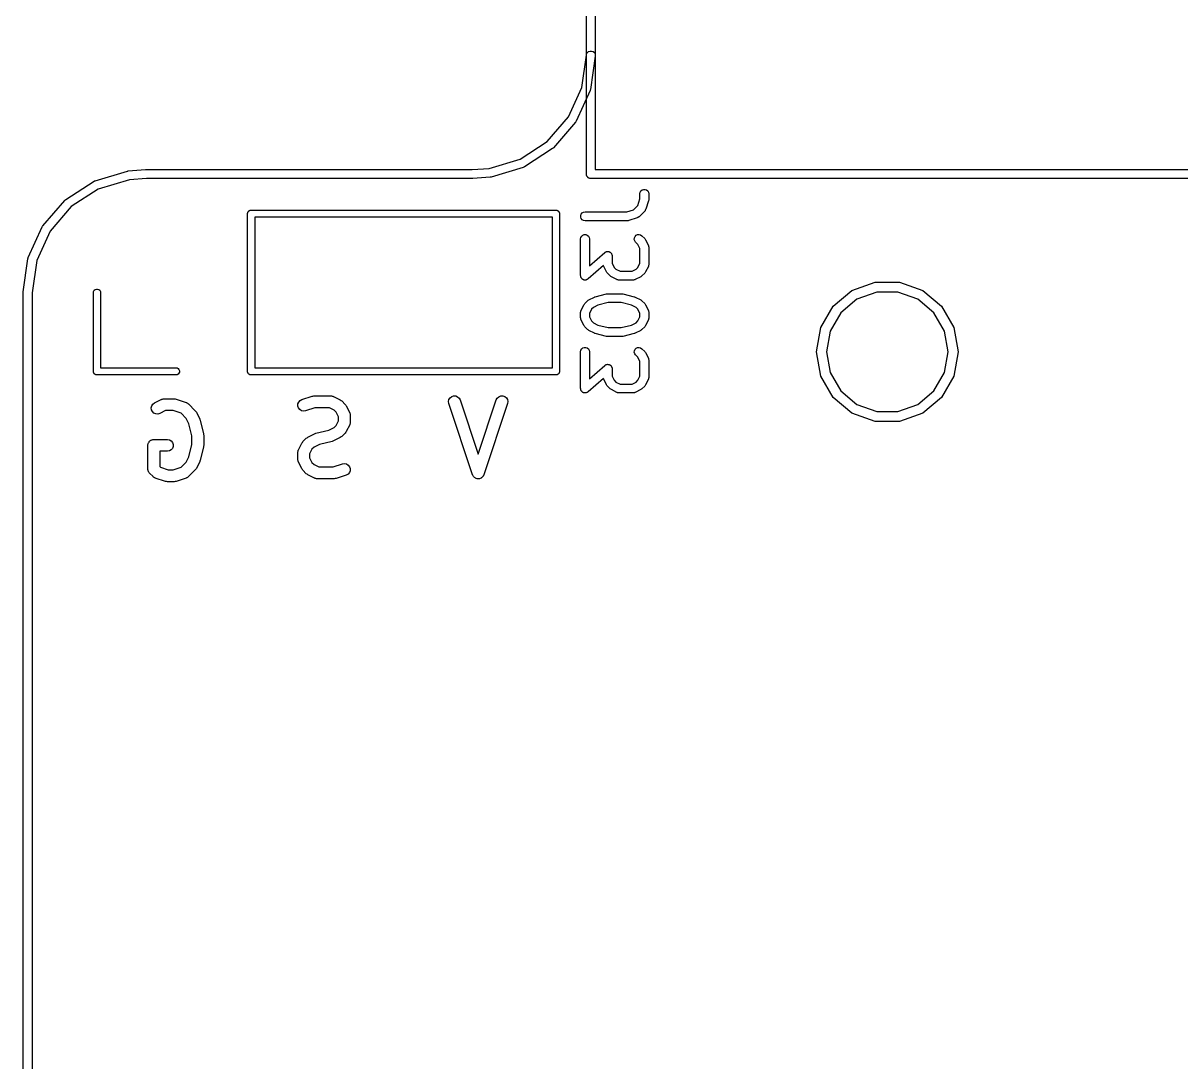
# Model space of a CAD drawing. Extents: x -0.1 to 50.1, y -70.1 to 0.1.
# Drawn here: x -0.07 to 19.45, y -34.98 to -17.45 of the extents above; entities that cross this region are included whole.
import ezdxf

# ---------------------------------------------------------------- set-up
doc = ezdxf.new("R2010")
doc.units = 0
doc.header["$MEASUREMENT"] = 0
doc.layers.add('BLACK', color=7, linetype='CONTINUOUS')

msp = doc.modelspace()

# ---------------------------------------------------------------- linework, layer by layer
at = {"layer": 'BLACK', "linetype": 'CONTINUOUS'}
for p, q in [((9.425, -17.9946), (9.425, -2.79344)), ((9.575, -2.80452), (9.575, -18.0066)), ((9.42844, -17.974), (9.44166, -17.951)), ((9.44166, -17.951), (9.46192, -17.934)), ((9.46192, -17.934), (9.48678, -17.925)), ((9.48678, -17.925), (9.51322, -17.925)), ((9.51322, -17.925), (9.53808, -17.934)), ((9.53808, -17.934), (9.55834, -17.951)), ((9.55834, -17.951), (9.57156, -17.974)), ((9.34689, -18.5401), (9.425, -17.9946)), ((9.425, -17.9934), (9.42844, -17.974)), ((9.425, -20.0066), (9.425, -17.9934)), ((9.57408, -18.0118), (9.49385, -18.572)), ((9.57156, -17.974), (9.575, -17.9934)), ((9.575, -18.0066), (9.57408, -18.0118)), ((9.575, -17.9934), (9.575, -19.925)), ((9.12108, -19.0367), (9.34689, -18.5401)), ((9.48789, -18.5924), (9.25318, -19.1086)), ((9.49074, -18.5826), (9.48789, -18.5924)), ((9.49372, -18.5729), (9.49074, -18.5826)), ((9.49385, -18.572), (9.49372, -18.5729)), ((8.76494, -19.45), (9.12108, -19.0367)), ((9.24172, -19.1265), (8.87157, -19.5561)), ((9.24718, -19.118), (9.24172, -19.1265)), ((9.25279, -19.1094), (9.24718, -19.118)), ((9.25318, -19.1086), (9.25279, -19.1094)), ((8.30712, -19.7468), (8.76494, -19.45)), ((8.85554, -19.5701), (8.3797, -19.8785)), ((8.86321, -19.5634), (8.85554, -19.5701)), ((8.87096, -19.5568), (8.86321, -19.5634)), ((8.87157, -19.5561), (8.87096, -19.5568)), ((7.49721, -19.925), (7.78194, -19.9038)), ((7.78194, -19.9038), (8.30712, -19.7468)), ((8.36039, -19.8874), (7.81711, -20.0499)), ((8.36966, -19.8831), (8.36039, -19.8874)), ((8.37892, -19.879), (8.36966, -19.8831)), ((8.3797, -19.8785), (8.37892, -19.879)), ((1.13961, -20.1126), (1.68289, -19.9501)), ((1.71806, -20.0962), (1.19288, -20.2532)), ((1.68289, -19.9501), (1.68377, -19.9499)), ((1.68377, -19.9499), (1.69135, -19.9488)), ((1.69135, -19.9488), (1.69882, -19.9472)), ((1.69882, -19.9472), (1.9907, -19.9255)), ((2.00279, -20.075), (1.71806, -20.0962)), ((1.9907, -19.9255), (1.99344, -19.925)), ((1.99344, -19.925), (7.49721, -19.925)), ((7.50656, -20.075), (2.00279, -20.075)), ((7.5093, -20.0745), (7.50656, -20.075)), ((7.80118, -20.0528), (7.5093, -20.0745)), ((7.80865, -20.0512), (7.80118, -20.0528)), ((7.81623, -20.0501), (7.80865, -20.0512)), ((7.81711, -20.0499), (7.81623, -20.0501)), ((9.425, -20.0132), (9.425, -20.0066)), ((9.425, -20.0066), (9.425, -20.0066)), ((9.42728, -20.0195), (9.425, -20.0132)), ((9.42844, -20.026), (9.42728, -20.0195)), ((9.43177, -20.0318), (9.42844, -20.026)), ((9.43405, -20.0381), (9.43177, -20.0318)), ((9.43833, -20.0432), (9.43405, -20.0381)), ((9.44166, -20.049), (9.43833, -20.0432)), ((9.44676, -20.0532), (9.44166, -20.049)), ((9.45105, -20.0583), (9.44676, -20.0532)), ((9.45682, -20.0617), (9.45105, -20.0583)), ((9.46192, -20.066), (9.45682, -20.0617)), ((9.46818, -20.0682), (9.46192, -20.066)), ((9.47395, -20.0716), (9.46818, -20.0682)), ((9.48051, -20.0727), (9.47395, -20.0716)), ((9.48678, -20.075), (9.48051, -20.0727)), ((9.49344, -20.075), (9.48678, -20.075)), ((30.4874, -20.075), (9.49344, -20.075)), ((9.49344, -20.075), (9.49344, -20.075)), ((9.575, -19.925), (30.4792, -19.925)), ((0.64446, -20.4299), (1.1203, -20.1215)), ((1.19288, -20.2532), (0.73506, -20.55)), ((1.1203, -20.1215), (1.12108, -20.121)), ((1.12108, -20.121), (1.13038, -20.1169)), ((1.13038, -20.1169), (1.13961, -20.1126)), ((10.3319, -20.3077), (10.3449, -20.2851)), ((10.3449, -20.2851), (10.3649, -20.2684)), ((10.3649, -20.2684), (10.3894, -20.2595)), ((10.3894, -20.2595), (10.4154, -20.2595)), ((10.4154, -20.2595), (10.4399, -20.2684)), ((10.4399, -20.2684), (10.4598, -20.2851)), ((10.4598, -20.2851), (10.4729, -20.3077)), ((0.25828, -20.8735), (0.62843, -20.4439)), ((0.62843, -20.4439), (0.62904, -20.4432)), ((0.62904, -20.4432), (0.63679, -20.4366)), ((0.63679, -20.4366), (0.64446, -20.4299)), ((10.2892, -20.5309), (10.3274, -20.4164)), ((10.3274, -20.3333), (10.3319, -20.3077)), ((10.3274, -20.4164), (10.3274, -20.3333)), ((10.4735, -20.4523), (10.4259, -20.5951)), ((10.4729, -20.3077), (10.4774, -20.3333)), ((10.4753, -20.4404), (10.4735, -20.4523)), ((10.4774, -20.4286), (10.4753, -20.4404)), ((10.4774, -20.3333), (10.4774, -20.4286)), ((0.73506, -20.55), (0.37892, -20.9633)), ((3.71, -20.6594), (3.71182, -20.6544)), ((3.71, -20.6647), (3.71, -20.6594)), ((3.71, -20.6648), (3.71, -20.6647)), ((3.71, -23.3194), (3.71, -20.6648)), ((3.71182, -20.6544), (3.71275, -20.6492)), ((3.71275, -20.6492), (3.71541, -20.6445)), ((3.71541, -20.6445), (3.71724, -20.6395)), ((3.71724, -20.6395), (3.72066, -20.6355)), ((3.72066, -20.6355), (3.72333, -20.6308)), ((3.72333, -20.6308), (3.72741, -20.6274)), ((3.72741, -20.6274), (3.73084, -20.6233)), ((3.73084, -20.6233), (3.73545, -20.6207)), ((3.73545, -20.6207), (3.73954, -20.6172)), ((3.73954, -20.6172), (3.74455, -20.6154)), ((3.74455, -20.6154), (3.74916, -20.6127)), ((3.74916, -20.6127), (3.75441, -20.6118)), ((3.75441, -20.6118), (3.75942, -20.61)), ((3.75942, -20.61), (3.76475, -20.61)), ((3.76475, -20.61), (3.76475, -20.61)), ((3.76475, -20.61), (8.91525, -20.61)), ((8.91525, -20.61), (8.92058, -20.61)), ((8.91525, -20.61), (8.91525, -20.61)), ((8.92058, -20.61), (8.92558, -20.6118)), ((8.92558, -20.6118), (8.93084, -20.6127)), ((8.93084, -20.6127), (8.93545, -20.6154)), ((8.93545, -20.6154), (8.94046, -20.6172)), ((8.94046, -20.6172), (8.94455, -20.6207)), ((8.94455, -20.6207), (8.94916, -20.6233)), ((8.94916, -20.6233), (8.95259, -20.6274)), ((8.95259, -20.6274), (8.95667, -20.6308)), ((8.95667, -20.6308), (8.95934, -20.6355)), ((8.95934, -20.6355), (8.96276, -20.6395)), ((8.96276, -20.6395), (8.96458, -20.6445)), ((8.96458, -20.6445), (8.96725, -20.6492)), ((8.96725, -20.6492), (8.96818, -20.6544)), ((8.96818, -20.6544), (8.97, -20.6594)), ((8.97, -20.6594), (8.97, -20.6647)), ((8.97, -20.6647), (8.97, -20.6648)), ((8.97, -20.6648), (8.97, -23.3352)), ((9.32852, -20.7013), (9.33743, -20.6768)), ((9.33743, -20.6768), (9.35417, -20.6568)), ((9.35417, -20.6568), (9.37673, -20.6438)), ((9.37673, -20.6438), (9.40238, -20.6393)), ((9.40238, -20.6393), (10.1045, -20.6393)), ((10.1045, -20.6393), (10.219, -20.6011)), ((10.219, -20.6011), (10.2892, -20.5309)), ((10.4078, -20.6245), (10.3126, -20.7197)), ((10.4103, -20.6209), (10.4078, -20.6245)), ((10.4135, -20.6181), (10.4103, -20.6209)), ((10.4177, -20.6103), (10.4135, -20.6181)), ((10.4227, -20.6031), (10.4177, -20.6103)), ((10.4239, -20.5989), (10.4227, -20.6031)), ((10.4259, -20.5951), (10.4239, -20.5989)), ((0.01212, -21.4076), (0.24682, -20.8914)), ((0.24682, -20.8914), (0.24721, -20.8906)), ((0.24721, -20.8906), (0.25279, -20.8821)), ((0.25279, -20.8821), (0.25828, -20.8735)), ((3.83, -20.73), (3.83, -23.27)), ((8.85, -20.73), (3.83, -20.73)), ((8.85, -23.27), (8.85, -20.73)), ((9.32852, -20.7273), (9.32852, -20.7013)), ((9.33743, -20.7518), (9.32852, -20.7273)), ((9.35417, -20.7717), (9.33743, -20.7518)), ((9.37673, -20.7848), (9.35417, -20.7717)), ((9.40238, -20.7893), (9.37673, -20.7848)), ((10.1167, -20.7893), (9.40238, -20.7893)), ((10.1285, -20.7872), (10.1167, -20.7893)), ((10.1404, -20.7854), (10.1285, -20.7872)), ((10.2832, -20.7378), (10.1404, -20.7854)), ((10.287, -20.7358), (10.2832, -20.7378)), ((10.2912, -20.7346), (10.287, -20.7358)), ((10.2984, -20.7296), (10.2912, -20.7346)), ((10.3061, -20.7254), (10.2984, -20.7296)), ((10.309, -20.7222), (10.3061, -20.7254)), ((10.3126, -20.7197), (10.309, -20.7222)), ((0.37892, -20.9633), (0.15311, -21.4599)), ((9.32738, -21.0952), (9.3319, -21.0696)), ((9.3319, -21.0696), (9.34493, -21.047)), ((9.34493, -21.047), (9.36488, -21.0303)), ((9.36488, -21.0303), (9.38936, -21.0214)), ((9.38936, -21.0214), (9.4154, -21.0214)), ((9.4154, -21.0214), (9.43988, -21.0303)), ((9.43988, -21.0303), (9.45983, -21.047)), ((9.45983, -21.047), (9.47286, -21.0696)), ((9.47286, -21.0696), (9.47738, -21.0952)), ((10.2324, -21.1018), (10.2347, -21.0758)), ((10.2347, -21.0758), (10.2457, -21.0522)), ((10.2457, -21.0522), (10.2641, -21.0338)), ((10.2641, -21.0338), (10.2877, -21.0228)), ((10.2877, -21.0228), (10.3137, -21.0205)), ((10.3137, -21.0205), (10.3388, -21.0273)), ((10.3388, -21.0273), (10.3602, -21.0422)), ((10.3602, -21.0422), (10.4078, -21.0898)), ((9.32738, -21.7143), (9.32738, -21.0952)), ((9.47738, -21.0952), (9.47738, -21.549)), ((10.2392, -21.1269), (10.2324, -21.1018)), ((10.2541, -21.1483), (10.2392, -21.1269)), ((10.2931, -21.1873), (10.2541, -21.1483)), ((10.3274, -21.2558), (10.2931, -21.1873)), ((10.3274, -21.5061), (10.3274, -21.2558)), ((10.4078, -21.0898), (10.4147, -21.0997)), ((10.4147, -21.0997), (10.4218, -21.1093)), ((10.4218, -21.1093), (10.4695, -21.2046)), ((10.4695, -21.2046), (10.4707, -21.2087)), ((10.4707, -21.2087), (10.4729, -21.2124)), ((10.4729, -21.2124), (10.4744, -21.2211)), ((10.4744, -21.2211), (10.4769, -21.2295)), ((10.4769, -21.2295), (10.4766, -21.2338)), ((10.4766, -21.2338), (10.4774, -21.2381)), ((10.4774, -21.2381), (10.4774, -21.5238)), ((-0.07408, -21.9882), (0.00615, -21.428)), ((0.00615, -21.428), (0.00628, -21.4271)), ((0.00628, -21.4271), (0.00927, -21.4174)), ((0.00927, -21.4174), (0.01212, -21.4076)), ((0.15311, -21.4599), (0.075, -22.0053)), ((9.47738, -21.549), (9.73395, -21.3245)), ((9.73395, -21.3245), (9.74022, -21.3207)), ((9.74022, -21.3207), (9.74583, -21.316)), ((9.74583, -21.316), (9.75127, -21.314)), ((9.75127, -21.314), (9.75623, -21.311)), ((9.75623, -21.311), (9.76342, -21.3096)), ((9.76342, -21.3096), (9.77031, -21.3071)), ((9.77031, -21.3071), (9.7761, -21.3071)), ((9.7761, -21.3071), (9.78178, -21.306)), ((9.78178, -21.306), (9.78902, -21.3071)), ((9.78902, -21.3071), (9.79636, -21.3071)), ((9.79636, -21.3071), (9.8018, -21.3091)), ((9.8018, -21.3091), (9.80752, -21.31)), ((9.80752, -21.31), (9.81395, -21.3135)), ((9.81395, -21.3135), (9.82083, -21.316)), ((9.82083, -21.316), (9.82526, -21.3197)), ((9.82526, -21.3197), (9.83034, -21.3225)), ((9.83034, -21.3225), (9.83518, -21.328)), ((9.83518, -21.328), (9.84079, -21.3327)), ((9.84079, -21.3327), (9.84368, -21.3378)), ((9.84368, -21.3378), (9.8475, -21.3421)), ((9.8475, -21.3421), (9.85015, -21.349)), ((9.85015, -21.349), (9.85381, -21.3553)), ((9.85381, -21.3553), (9.85482, -21.361)), ((9.85482, -21.361), (9.85691, -21.3664)), ((9.85691, -21.3664), (9.85706, -21.3737)), ((9.85706, -21.3737), (9.85833, -21.381)), ((9.85833, -21.381), (9.85833, -21.5061)), ((9.71176, -21.5432), (9.45177, -21.7707)), ((9.71286, -21.5495), (9.71176, -21.5432)), ((9.71502, -21.5532), (9.71286, -21.5495)), ((9.71625, -21.5573), (9.71502, -21.5532)), ((9.76387, -21.6526), (9.71625, -21.5573)), ((9.77103, -21.6622), (9.76387, -21.6526)), ((9.77792, -21.6721), (9.77103, -21.6622)), ((9.82554, -21.7197), (9.77792, -21.6721)), ((9.85833, -21.5061), (9.89259, -21.5746)), ((9.89259, -21.5746), (9.923, -21.605)), ((9.923, -21.605), (9.99151, -21.6393)), ((9.99151, -21.6393), (10.1942, -21.6393)), ((10.1942, -21.6393), (10.2627, -21.605)), ((10.2627, -21.605), (10.2931, -21.5746)), ((10.2931, -21.5746), (10.3274, -21.5061)), ((10.4078, -21.6721), (10.3602, -21.7197)), ((10.4147, -21.6622), (10.4078, -21.6721)), ((10.4218, -21.6526), (10.4147, -21.6622)), ((10.4695, -21.5573), (10.4218, -21.6526)), ((10.4707, -21.5532), (10.4695, -21.5573)), ((10.4729, -21.5495), (10.4707, -21.5532)), ((10.4744, -21.5408), (10.4729, -21.5495)), ((10.4769, -21.5324), (10.4744, -21.5408)), ((10.4774, -21.5238), (10.4766, -21.5281)), ((10.4766, -21.5281), (10.4769, -21.5324)), ((9.32865, -21.7215), (9.32738, -21.7143)), ((9.3288, -21.7288), (9.32865, -21.7215)), ((9.3309, -21.7342), (9.3288, -21.7288)), ((9.3319, -21.7399), (9.3309, -21.7342)), ((9.33557, -21.7463), (9.3319, -21.7399)), ((9.33822, -21.7531), (9.33557, -21.7463)), ((9.34203, -21.7575), (9.33822, -21.7531)), ((9.34493, -21.7625), (9.34203, -21.7575)), ((9.35054, -21.7672), (9.34493, -21.7625)), ((9.35537, -21.7727), (9.35054, -21.7672)), ((9.36045, -21.7755), (9.35537, -21.7727)), ((9.36488, -21.7792), (9.36045, -21.7755)), ((9.37177, -21.7817), (9.36488, -21.7792)), ((9.37819, -21.7853), (9.37177, -21.7817)), ((9.38391, -21.7862), (9.37819, -21.7853)), ((9.38936, -21.7881), (9.38391, -21.7862)), ((9.39669, -21.7881), (9.38936, -21.7881)), ((9.40393, -21.7893), (9.39669, -21.7881)), ((9.40961, -21.7881), (9.40393, -21.7893)), ((9.4154, -21.7881), (9.40961, -21.7881)), ((9.4223, -21.7856), (9.4154, -21.7881)), ((9.42948, -21.7842), (9.4223, -21.7856)), ((9.43444, -21.7812), (9.42948, -21.7842)), ((9.43988, -21.7792), (9.43444, -21.7812)), ((9.4455, -21.7745), (9.43988, -21.7792)), ((9.45177, -21.7707), (9.4455, -21.7745)), ((9.83537, -21.7266), (9.82554, -21.7197)), ((9.84503, -21.7337), (9.83537, -21.7266)), ((9.94027, -21.7814), (9.84503, -21.7337)), ((9.94441, -21.7826), (9.94027, -21.7814)), ((9.94816, -21.7848), (9.94441, -21.7826)), ((9.95681, -21.7863), (9.94816, -21.7848)), ((9.96523, -21.7888), (9.95681, -21.7863)), ((9.96955, -21.7885), (9.96523, -21.7888)), ((9.97381, -21.7893), (9.96955, -21.7885)), ((10.2119, -21.7893), (9.97381, -21.7893)), ((10.2162, -21.7885), (10.2119, -21.7893)), ((10.2205, -21.7888), (10.2162, -21.7885)), ((10.2289, -21.7863), (10.2205, -21.7888)), ((10.2376, -21.7848), (10.2289, -21.7863)), ((10.2413, -21.7826), (10.2376, -21.7848)), ((10.2454, -21.7814), (10.2413, -21.7826)), ((10.3407, -21.7337), (10.2454, -21.7814)), ((10.3503, -21.7266), (10.3407, -21.7337)), ((10.3602, -21.7197), (10.3503, -21.7266)), ((13.9025, -21.9651), (14.2925, -21.8232)), ((14.2925, -21.8232), (14.7075, -21.8232)), ((14.7075, -21.8232), (15.0975, -21.9651)), ((-0.075, -21.9934), (-0.07408, -21.9882)), ((-0.075, -68.0066), (-0.075, -21.9934)), ((0.075, -22.0053), (0.075, -67.9972)), ((1.11, -21.9948), (1.11275, -21.9792)), ((1.11, -23.3194), (1.11, -21.9948)), ((1.11275, -21.9792), (1.12333, -21.9608)), ((1.12333, -21.9608), (1.13954, -21.9472)), ((1.13954, -21.9472), (1.15942, -21.94)), ((1.15942, -21.94), (1.18058, -21.94)), ((1.18058, -21.94), (1.20046, -21.9472)), ((1.20046, -21.9472), (1.21667, -21.9608)), ((1.21667, -21.9608), (1.22725, -21.9792)), ((1.22725, -21.9792), (1.23, -21.9948)), ((1.23, -21.9948), (1.23, -23.27)), ((9.57467, -22.0701), (9.76514, -22.0225)), ((9.76514, -22.0225), (9.7743, -22.0218)), ((9.7743, -22.0218), (9.78333, -22.0202)), ((9.78333, -22.0202), (10.0214, -22.0202)), ((10.0214, -22.0202), (10.0305, -22.0218)), ((10.0305, -22.0218), (10.0396, -22.0225)), ((10.0396, -22.0225), (10.2301, -22.0701)), ((13.5846, -22.2319), (13.9025, -21.9651)), ((14.322, -21.9906), (13.9875, -22.1123)), ((14.678, -21.9906), (14.322, -21.9906)), ((15.0125, -22.1123), (14.678, -21.9906)), ((15.0975, -21.9651), (15.4154, -22.2319)), ((9.3353, -22.2998), (9.38292, -22.2046)), ((9.38292, -22.2046), (9.39009, -22.1949)), ((9.39009, -22.1949), (9.39697, -22.1851)), ((9.39697, -22.1851), (9.44459, -22.1374)), ((9.44459, -22.1374), (9.45442, -22.1306)), ((9.45442, -22.1306), (9.46408, -22.1234)), ((9.46408, -22.1234), (9.55932, -22.0758)), ((9.54205, -22.2521), (9.51164, -22.2825)), ((9.61903, -22.2136), (9.54205, -22.2521)), ((9.55932, -22.0758), (9.56718, -22.0734)), ((9.56718, -22.0734), (9.57467, -22.0701)), ((9.79257, -22.1702), (9.61903, -22.2136)), ((10.0122, -22.1702), (9.79257, -22.1702)), ((10.1857, -22.2136), (10.0122, -22.1702)), ((10.2627, -22.2521), (10.1857, -22.2136)), ((10.2301, -22.0701), (10.2376, -22.0734)), ((10.2376, -22.0734), (10.2454, -22.0758)), ((10.2454, -22.0758), (10.3407, -22.1234)), ((10.2931, -22.2825), (10.2627, -22.2521)), ((10.3407, -22.1234), (10.3503, -22.1306)), ((10.3503, -22.1306), (10.3602, -22.1374)), ((10.3602, -22.1374), (10.4078, -22.1851)), ((10.4078, -22.1851), (10.4147, -22.1949)), ((10.4147, -22.1949), (10.4218, -22.2046)), ((10.4218, -22.2046), (10.4695, -22.2998)), ((13.3771, -22.5913), (13.5846, -22.2319)), ((13.9875, -22.1123), (13.7148, -22.3411)), ((15.2852, -22.3411), (15.0125, -22.1123)), ((15.4154, -22.2319), (15.6229, -22.5913)), ((9.32738, -22.3333), (9.32813, -22.3291)), ((9.32738, -22.4286), (9.32738, -22.3333)), ((9.32813, -22.4328), (9.32738, -22.4286)), ((9.32787, -22.3248), (9.33038, -22.3163)), ((9.32813, -22.3291), (9.32787, -22.3248)), ((9.32787, -22.4371), (9.32813, -22.4328)), ((9.33038, -22.4456), (9.32787, -22.4371)), ((9.33038, -22.3163), (9.3319, -22.3077)), ((9.3319, -22.4542), (9.33038, -22.4456)), ((9.3319, -22.3077), (9.33406, -22.3039)), ((9.33406, -22.3039), (9.3353, -22.2998)), ((9.51164, -22.2825), (9.47738, -22.351)), ((9.47738, -22.351), (9.47738, -22.4109)), ((9.47738, -22.4109), (9.51164, -22.4794)), ((10.3274, -22.351), (10.2931, -22.2825)), ((10.2931, -22.4794), (10.3274, -22.4109)), ((10.3274, -22.4109), (10.3274, -22.351)), ((10.4695, -22.2998), (10.4707, -22.3039)), ((10.4707, -22.3039), (10.4729, -22.3077)), ((10.4729, -22.3077), (10.4744, -22.3163)), ((10.4744, -22.4456), (10.4729, -22.4542)), ((10.4744, -22.3163), (10.4769, -22.3248)), ((10.4769, -22.4371), (10.4744, -22.4456)), ((10.4769, -22.3248), (10.4766, -22.3291)), ((10.4766, -22.3291), (10.4774, -22.3333)), ((10.4774, -22.4286), (10.4766, -22.4328)), ((10.4766, -22.4328), (10.4769, -22.4371)), ((10.4774, -22.3333), (10.4774, -22.4286)), ((13.7148, -22.3411), (13.5368, -22.6494)), ((15.4632, -22.6494), (15.2852, -22.3411)), ((9.33406, -22.458), (9.3319, -22.4542)), ((9.3353, -22.4621), (9.33406, -22.458)), ((9.38292, -22.5574), (9.3353, -22.4621)), ((9.39009, -22.567), (9.38292, -22.5574)), ((9.39697, -22.5768), (9.39009, -22.567)), ((9.44459, -22.6245), (9.39697, -22.5768)), ((9.45442, -22.6313), (9.44459, -22.6245)), ((9.46408, -22.6385), (9.45442, -22.6313)), ((9.55932, -22.6861), (9.46408, -22.6385)), ((9.51164, -22.4794), (9.54205, -22.5098)), ((9.54205, -22.5098), (9.61903, -22.5483)), ((9.61903, -22.5483), (9.79257, -22.5917)), ((9.79257, -22.5917), (10.0122, -22.5917)), ((10.0122, -22.5917), (10.1857, -22.5483)), ((10.1857, -22.5483), (10.2627, -22.5098)), ((10.3407, -22.6385), (10.2454, -22.6861)), ((10.2627, -22.5098), (10.2931, -22.4794)), ((10.3503, -22.6313), (10.3407, -22.6385)), ((10.3602, -22.6245), (10.3503, -22.6313)), ((10.4078, -22.5768), (10.3602, -22.6245)), ((10.4147, -22.567), (10.4078, -22.5768)), ((10.4218, -22.5573), (10.4147, -22.567)), ((10.4695, -22.4621), (10.4218, -22.5573)), ((10.4707, -22.458), (10.4695, -22.4621)), ((10.4729, -22.4542), (10.4707, -22.458)), ((13.305, -23), (13.3771, -22.5913)), ((15.6229, -22.5913), (15.695, -23)), ((9.56718, -22.6885), (9.55932, -22.6861)), ((9.57467, -22.6918), (9.56718, -22.6885)), ((9.76514, -22.7394), (9.57467, -22.6918)), ((9.7743, -22.7401), (9.76514, -22.7394)), ((9.78333, -22.7417), (9.7743, -22.7401)), ((10.0214, -22.7417), (9.78333, -22.7417)), ((10.0305, -22.7401), (10.0214, -22.7417)), ((10.0396, -22.7394), (10.0305, -22.7401)), ((10.2301, -22.6918), (10.0396, -22.7394)), ((10.2376, -22.6885), (10.2301, -22.6918)), ((10.2454, -22.6861), (10.2376, -22.6885)), ((13.5368, -22.6494), (13.475, -23)), ((15.525, -23), (15.4632, -22.6494)), ((9.32738, -23), (9.3319, -22.9743)), ((9.32738, -23.619), (9.32738, -23)), ((9.3319, -22.9743), (9.34493, -22.9518)), ((9.34493, -22.9518), (9.36488, -22.935)), ((9.36488, -22.935), (9.38936, -22.9261)), ((9.38936, -22.9261), (9.4154, -22.9261)), ((9.4154, -22.9261), (9.43988, -22.935)), ((9.43988, -22.935), (9.45983, -22.9518)), ((9.45983, -22.9518), (9.47286, -22.9743)), ((9.47286, -22.9743), (9.47738, -23)), ((9.47738, -23), (9.47738, -23.4538)), ((10.2324, -23.0065), (10.2347, -22.9806)), ((10.2392, -23.0317), (10.2324, -23.0065)), ((10.2347, -22.9806), (10.2457, -22.957)), ((10.2541, -23.053), (10.2392, -23.0317)), ((10.2457, -22.957), (10.2641, -22.9386)), ((10.2641, -22.9386), (10.2877, -22.9276)), ((10.2877, -22.9276), (10.3137, -22.9253)), ((10.3137, -22.9253), (10.3388, -22.932)), ((10.3388, -22.932), (10.3602, -22.947)), ((10.3602, -22.947), (10.4078, -22.9946)), ((10.4078, -22.9946), (10.4147, -23.0044)), ((10.4147, -23.0044), (10.4218, -23.0141)), ((10.4218, -23.0141), (10.4695, -23.1093)), ((13.3771, -23.4087), (13.305, -23)), ((13.475, -23), (13.5368, -23.3506)), ((15.4632, -23.3506), (15.525, -23)), ((15.695, -23), (15.6229, -23.4087)), ((9.47738, -23.4538), (9.73395, -23.2293)), ((9.73395, -23.2293), (9.74022, -23.2255)), ((9.74022, -23.2255), (9.74583, -23.2208)), ((9.74583, -23.2208), (9.75127, -23.2188)), ((9.75127, -23.2188), (9.75623, -23.2158)), ((9.75623, -23.2158), (9.76342, -23.2144)), ((9.76342, -23.2144), (9.77031, -23.2119)), ((9.77031, -23.2119), (9.7761, -23.2119)), ((9.7761, -23.2119), (9.78178, -23.2107)), ((9.78178, -23.2107), (9.78902, -23.2119)), ((9.78902, -23.2119), (9.79636, -23.2119)), ((9.79636, -23.2119), (9.8018, -23.2138)), ((9.8018, -23.2138), (9.80752, -23.2147)), ((9.80752, -23.2147), (9.81395, -23.2183)), ((9.81395, -23.2183), (9.82083, -23.2208)), ((9.82083, -23.2208), (9.82526, -23.2245)), ((9.82526, -23.2245), (9.83034, -23.2273)), ((9.83034, -23.2273), (9.83518, -23.2328)), ((9.83518, -23.2328), (9.84079, -23.2375)), ((10.2931, -23.092), (10.2541, -23.053)), ((10.3274, -23.1606), (10.2931, -23.092)), ((10.3274, -23.4109), (10.3274, -23.1606)), ((10.4695, -23.1093), (10.4707, -23.1135)), ((10.4707, -23.1135), (10.4729, -23.1172)), ((10.4729, -23.1172), (10.4744, -23.1259)), ((10.4744, -23.1259), (10.4769, -23.1343)), ((10.4769, -23.1343), (10.4766, -23.1386)), ((10.4766, -23.1386), (10.4774, -23.1429)), ((10.4774, -23.1429), (10.4774, -23.4286)), ((1.11, -23.3406), (1.11, -23.3194)), ((1.11182, -23.3456), (1.11, -23.3406)), ((1.11275, -23.3508), (1.11182, -23.3456)), ((1.11541, -23.3554), (1.11275, -23.3508)), ((1.11724, -23.3605), (1.11541, -23.3554)), ((1.12067, -23.3645), (1.11724, -23.3605)), ((1.12333, -23.3692), (1.12067, -23.3645)), ((1.12741, -23.3726), (1.12333, -23.3692)), ((1.13084, -23.3767), (1.12741, -23.3726)), ((1.13545, -23.3793), (1.13084, -23.3767)), ((1.13954, -23.3828), (1.13545, -23.3793)), ((1.14454, -23.3846), (1.13954, -23.3828)), ((1.14916, -23.3873), (1.14454, -23.3846)), ((1.15441, -23.3882), (1.14916, -23.3873)), ((1.15942, -23.39), (1.15441, -23.3882)), ((1.16475, -23.39), (1.15942, -23.39)), ((2.50525, -23.39), (1.16475, -23.39)), ((1.16475, -23.39), (1.16475, -23.39)), ((1.23, -23.27), (2.50525, -23.27)), ((2.50525, -23.27), (2.52084, -23.2727)), ((2.52084, -23.3873), (2.50525, -23.39)), ((2.52084, -23.2727), (2.53916, -23.2833)), ((2.53916, -23.3767), (2.52084, -23.3873)), ((2.53916, -23.2833), (2.55276, -23.2995)), ((2.55276, -23.3605), (2.53916, -23.3767)), ((2.55276, -23.2995), (2.56, -23.3194)), ((2.56, -23.3406), (2.55276, -23.3605)), ((2.56, -23.3194), (2.56, -23.3406)), ((3.71, -23.3406), (3.71, -23.3194)), ((3.71182, -23.3456), (3.71, -23.3406)), ((3.71275, -23.3508), (3.71182, -23.3456)), ((3.71541, -23.3554), (3.71275, -23.3508)), ((3.71724, -23.3605), (3.71541, -23.3554)), ((3.72067, -23.3645), (3.71724, -23.3605)), ((3.72333, -23.3692), (3.72067, -23.3645)), ((3.72741, -23.3726), (3.72333, -23.3692)), ((3.73084, -23.3767), (3.72741, -23.3726)), ((3.73545, -23.3793), (3.73084, -23.3767)), ((3.73954, -23.3828), (3.73545, -23.3793)), ((3.74455, -23.3846), (3.73954, -23.3828)), ((3.74916, -23.3873), (3.74455, -23.3846)), ((3.75441, -23.3882), (3.74916, -23.3873)), ((3.75942, -23.39), (3.75441, -23.3882)), ((3.76475, -23.39), (3.75942, -23.39)), ((8.91525, -23.39), (3.76475, -23.39)), ((3.76475, -23.39), (3.76475, -23.39)), ((3.83, -23.27), (8.85, -23.27)), ((8.92058, -23.39), (8.91525, -23.39)), ((8.91525, -23.39), (8.91525, -23.39)), ((8.92559, -23.3882), (8.92058, -23.39)), ((8.93084, -23.3873), (8.92559, -23.3882)), ((8.93545, -23.3846), (8.93084, -23.3873)), ((8.94046, -23.3828), (8.93545, -23.3846)), ((8.94455, -23.3793), (8.94046, -23.3828)), ((8.94916, -23.3767), (8.94455, -23.3793)), ((8.95259, -23.3726), (8.94916, -23.3767)), ((8.95667, -23.3692), (8.95259, -23.3726)), ((8.95933, -23.3645), (8.95667, -23.3692)), ((8.96276, -23.3605), (8.95933, -23.3645)), ((8.96459, -23.3555), (8.96276, -23.3605)), ((8.96725, -23.3508), (8.96459, -23.3555)), ((8.96818, -23.3456), (8.96725, -23.3508)), ((8.97, -23.3406), (8.96818, -23.3456)), ((8.97, -23.3352), (8.97, -23.3353)), ((8.97, -23.3353), (8.97, -23.3406)), ((9.84079, -23.2375), (9.84368, -23.2425)), ((9.84368, -23.2425), (9.8475, -23.2469)), ((9.8475, -23.2469), (9.85015, -23.2537)), ((9.85015, -23.2537), (9.85381, -23.2601)), ((9.85381, -23.2601), (9.85482, -23.2658)), ((9.85482, -23.2658), (9.85691, -23.2712)), ((9.85691, -23.2712), (9.85706, -23.2785)), ((9.85706, -23.2785), (9.85833, -23.2857)), ((9.85833, -23.2857), (9.85833, -23.4109)), ((9.85833, -23.4109), (9.89259, -23.4794)), ((10.2931, -23.4794), (10.3274, -23.4109)), ((10.4774, -23.4286), (10.4766, -23.4328)), ((13.5846, -23.7681), (13.3771, -23.4087)), ((13.5368, -23.3506), (13.7148, -23.6589)), ((15.2852, -23.6589), (15.4632, -23.3506)), ((15.6229, -23.4087), (15.4154, -23.7681)), ((9.32865, -23.6263), (9.32738, -23.619)), ((9.71176, -23.448), (9.45177, -23.6755)), ((9.71286, -23.4542), (9.71176, -23.448)), ((9.71502, -23.458), (9.71286, -23.4542)), ((9.71625, -23.4621), (9.71502, -23.458)), ((9.76387, -23.5573), (9.71625, -23.4621)), ((9.77103, -23.567), (9.76387, -23.5573)), ((9.77792, -23.5768), (9.77103, -23.567)), ((9.82554, -23.6245), (9.77792, -23.5768)), ((9.83537, -23.6313), (9.82554, -23.6245)), ((9.89259, -23.4794), (9.923, -23.5098)), ((9.923, -23.5098), (9.99151, -23.544)), ((9.99151, -23.544), (10.1942, -23.544)), ((10.1942, -23.544), (10.2627, -23.5098)), ((10.2627, -23.5098), (10.2931, -23.4794)), ((10.3602, -23.6245), (10.3503, -23.6313)), ((10.4078, -23.5768), (10.3602, -23.6245)), ((10.4147, -23.567), (10.4078, -23.5768)), ((10.4218, -23.5573), (10.4147, -23.567)), ((10.4695, -23.4621), (10.4218, -23.5573)), ((10.4707, -23.458), (10.4695, -23.4621)), ((10.4729, -23.4542), (10.4707, -23.458)), ((10.4744, -23.4456), (10.4729, -23.4542)), ((10.4769, -23.4371), (10.4744, -23.4456)), ((10.4766, -23.4328), (10.4769, -23.4371)), ((2.14099, -23.8606), (2.25528, -23.8034)), ((2.25528, -23.8034), (2.26081, -23.8018)), ((2.26081, -23.8018), (2.2658, -23.7989)), ((2.2658, -23.7989), (2.27734, -23.7969)), ((2.27734, -23.7969), (2.28857, -23.7935)), ((2.28857, -23.7935), (2.29432, -23.7939)), ((2.29432, -23.7939), (2.3, -23.7929)), ((2.3, -23.7929), (2.47143, -23.7929)), ((2.47143, -23.7929), (2.48722, -23.7956)), ((2.48722, -23.7956), (2.50305, -23.798)), ((2.50305, -23.798), (2.67448, -23.8551)), ((4.59498, -23.8217), (4.62552, -23.8051)), ((4.62552, -23.8051), (4.79695, -23.748)), ((4.79695, -23.748), (4.81278, -23.7456)), ((4.81278, -23.7456), (4.82857, -23.7429)), ((4.82857, -23.7429), (5.11428, -23.7429)), ((5.11428, -23.7429), (5.11996, -23.7439)), ((5.11996, -23.7439), (5.12572, -23.7435)), ((5.12572, -23.7435), (5.13695, -23.7469)), ((5.13695, -23.7469), (5.14849, -23.7489)), ((5.14849, -23.7489), (5.15348, -23.7518)), ((5.15348, -23.7518), (5.15901, -23.7534)), ((5.15901, -23.7534), (5.27329, -23.8106)), ((5.27329, -23.8106), (5.28618, -23.8201)), ((5.28618, -23.8201), (5.29928, -23.8293)), ((7.10004, -23.8401), (7.107, -23.8061)), ((7.107, -23.8061), (7.12518, -23.7765)), ((7.12518, -23.7765), (7.15238, -23.7549)), ((7.15238, -23.7549), (7.18533, -23.7439)), ((7.18533, -23.7439), (7.22005, -23.7449)), ((7.22005, -23.7449), (7.25235, -23.7577)), ((7.25235, -23.7577), (7.27833, -23.7807)), ((7.27833, -23.7807), (7.29487, -23.8112)), ((7.29487, -23.8112), (7.6, -24.7266)), ((7.6, -24.7266), (7.90513, -23.8112)), ((7.90513, -23.8112), (7.92167, -23.7807)), ((7.92167, -23.7807), (7.94765, -23.7577)), ((7.94765, -23.7577), (7.97995, -23.7449)), ((7.97995, -23.7449), (8.01467, -23.7439)), ((8.01467, -23.7439), (8.04762, -23.7549)), ((8.04762, -23.7549), (8.07482, -23.7765)), ((8.07482, -23.7765), (8.093, -23.8061)), ((8.093, -23.8061), (8.09996, -23.8401)), ((9.3288, -23.6336), (9.32865, -23.6263)), ((9.3309, -23.639), (9.3288, -23.6336)), ((9.3319, -23.6447), (9.3309, -23.639)), ((9.33557, -23.651), (9.3319, -23.6447)), ((9.33822, -23.6579), (9.33557, -23.651)), ((9.34203, -23.6622), (9.33822, -23.6579)), ((9.34493, -23.6673), (9.34203, -23.6622)), ((9.35054, -23.672), (9.34493, -23.6673)), ((9.35537, -23.6775), (9.35054, -23.672)), ((9.36045, -23.6803), (9.35537, -23.6775)), ((9.36488, -23.684), (9.36045, -23.6803)), ((9.37177, -23.6865), (9.36488, -23.684)), ((9.37819, -23.69), (9.37177, -23.6865)), ((9.38391, -23.6909), (9.37819, -23.69)), ((9.38936, -23.6929), (9.38391, -23.6909)), ((9.39669, -23.6929), (9.38936, -23.6929)), ((9.40393, -23.694), (9.39669, -23.6929)), ((9.40961, -23.6929), (9.40393, -23.694)), ((9.4154, -23.6929), (9.40961, -23.6929)), ((9.4223, -23.6904), (9.4154, -23.6929)), ((9.42948, -23.689), (9.4223, -23.6904)), ((9.43444, -23.686), (9.42948, -23.689)), ((9.43988, -23.684), (9.43444, -23.686)), ((9.4455, -23.6793), (9.43988, -23.684)), ((9.45177, -23.6755), (9.4455, -23.6793)), ((9.84503, -23.6385), (9.83537, -23.6313)), ((9.94027, -23.6861), (9.84503, -23.6385)), ((9.94441, -23.6874), (9.94027, -23.6861)), ((9.94816, -23.6895), (9.94441, -23.6874)), ((9.95681, -23.6911), (9.94816, -23.6895)), ((9.96523, -23.6936), (9.95681, -23.6911)), ((9.96955, -23.6933), (9.96523, -23.6936)), ((9.97381, -23.694), (9.96955, -23.6933)), ((10.2119, -23.694), (9.97381, -23.694)), ((10.2162, -23.6933), (10.2119, -23.694)), ((10.2205, -23.6936), (10.2162, -23.6933)), ((10.2289, -23.6911), (10.2205, -23.6936)), ((10.2376, -23.6895), (10.2289, -23.6911)), ((10.2413, -23.6874), (10.2376, -23.6895)), ((10.2454, -23.6861), (10.2413, -23.6874)), ((10.3407, -23.6385), (10.2454, -23.6861)), ((10.3503, -23.6313), (10.3407, -23.6385)), ((13.9025, -24.0349), (13.5846, -23.7681)), ((13.7148, -23.6589), (13.9875, -23.8877)), ((15.0125, -23.8877), (15.2852, -23.6589)), ((15.4154, -23.7681), (15.0975, -24.0349)), ((2.08589, -23.944), (2.09396, -23.9102)), ((2.08986, -23.9785), (2.08589, -23.944)), ((2.1054, -24.0096), (2.08986, -23.9785)), ((2.09396, -23.9102), (2.1131, -23.8812)), ((2.13061, -24.0335), (2.1054, -24.0096)), ((2.1131, -23.8812), (2.14099, -23.8606)), ((2.32361, -23.9929), (2.23043, -24.0394)), ((2.4552, -23.9929), (2.32361, -23.9929)), ((2.58884, -24.0374), (2.4552, -23.9929)), ((2.67448, -23.8551), (2.67955, -23.8579)), ((2.67955, -23.8579), (2.68512, -23.8594)), ((2.68512, -23.8594), (2.69472, -23.8661)), ((2.69472, -23.8661), (2.70502, -23.8717)), ((2.70502, -23.8717), (2.70884, -23.876)), ((2.70884, -23.876), (2.71357, -23.8793)), ((2.71357, -23.8793), (2.82785, -23.9936)), ((2.82785, -23.9936), (2.83703, -24.0067)), ((2.83703, -24.0067), (2.84658, -24.0196)), ((4.55822, -23.9147), (4.55917, -23.88)), ((4.56921, -23.9476), (4.55822, -23.9147)), ((4.55917, -23.88), (4.57194, -23.8477)), ((4.59079, -23.9748), (4.56921, -23.9476)), ((4.57194, -23.8477), (4.59498, -23.8217)), ((4.62039, -23.993), (4.59079, -23.9748)), ((4.65441, -24), (4.62039, -23.993)), ((4.68877, -23.9949), (4.65441, -24)), ((4.8448, -23.9429), (4.68877, -23.9949)), ((5.09068, -23.9429), (4.8448, -23.9429)), ((5.16934, -23.9822), (5.09068, -23.9429)), ((5.20353, -24.0164), (5.16934, -23.9822)), ((5.29928, -23.8293), (5.35642, -23.8864)), ((5.35642, -23.8864), (5.36561, -23.8995)), ((5.36561, -23.8995), (5.37516, -23.9124)), ((5.37516, -23.9124), (5.4323, -24.0267)), ((7.10513, -23.8745), (7.10004, -23.8401)), ((7.50513, -25.0745), (7.10513, -23.8745)), ((8.09487, -23.8745), (7.69487, -25.0745)), ((8.09996, -23.8401), (8.09487, -23.8745)), ((13.9875, -23.8877), (14.322, -24.0094)), ((14.322, -24.0094), (14.678, -24.0094)), ((14.678, -24.0094), (15.0125, -23.8877)), ((2.16248, -24.0473), (2.13061, -24.0335)), ((2.19715, -24.0493), (2.16248, -24.0473)), ((2.23043, -24.0394), (2.19715, -24.0493)), ((2.67496, -24.1235), (2.58884, -24.0374)), ((2.71993, -24.2135), (2.67496, -24.1235)), ((2.84658, -24.0196), (2.90373, -24.1338)), ((2.90373, -24.1338), (2.90685, -24.1443)), ((2.90685, -24.1443), (2.9113, -24.1543)), ((2.9113, -24.1543), (2.96844, -24.3829)), ((5.24286, -24.095), (5.20353, -24.0164)), ((5.20353, -24.2408), (5.24286, -24.1621)), ((5.24286, -24.1621), (5.24286, -24.095)), ((5.4323, -24.0267), (5.43394, -24.0322)), ((5.43394, -24.0322), (5.43683, -24.0372)), ((5.43683, -24.0372), (5.43886, -24.0488)), ((5.43886, -24.2084), (5.43683, -24.2199)), ((5.43886, -24.0488), (5.4422, -24.06)), ((5.4422, -24.1971), (5.43886, -24.2084)), ((5.4422, -24.06), (5.44186, -24.0657)), ((5.44186, -24.0657), (5.44286, -24.0714)), ((5.44286, -24.1857), (5.44186, -24.1914)), ((5.44186, -24.1914), (5.4422, -24.1971)), ((5.44286, -24.0714), (5.44286, -24.1857)), ((14.2925, -24.1768), (13.9025, -24.0349)), ((14.7075, -24.1768), (14.2925, -24.1768)), ((15.0975, -24.0349), (14.7075, -24.1768)), ((2.77143, -24.4195), (2.71993, -24.2135)), ((2.96844, -24.3829), (2.9693, -24.3951)), ((2.9693, -24.3951), (2.97143, -24.4071)), ((4.72671, -24.4391), (4.84099, -24.382)), ((4.84099, -24.382), (4.85147, -24.3789)), ((4.85147, -24.3789), (4.86146, -24.3744)), ((4.86146, -24.3744), (5.07938, -24.3199)), ((5.07938, -24.3199), (5.16934, -24.275)), ((5.16934, -24.275), (5.20353, -24.2408)), ((5.35642, -24.3707), (5.29928, -24.4279)), ((5.36561, -24.3576), (5.35642, -24.3707)), ((5.37516, -24.3447), (5.36561, -24.3576)), ((5.4323, -24.2304), (5.37516, -24.3447)), ((5.43394, -24.2249), (5.4323, -24.2304)), ((5.43683, -24.2199), (5.43394, -24.2249)), ((2.02857, -24.5786), (2.03009, -24.57)), ((2.02857, -24.9786), (2.02857, -24.5786)), ((2.03009, -24.5612), (2.03308, -24.553)), ((2.03009, -24.57), (2.03009, -24.5612)), ((2.03308, -24.553), (2.0346, -24.5444)), ((2.0346, -24.5444), (2.03897, -24.5368)), ((2.03897, -24.5368), (2.04197, -24.5286)), ((2.04197, -24.5286), (2.04759, -24.5219)), ((2.04759, -24.5219), (2.05197, -24.5143)), ((2.05197, -24.5143), (2.05867, -24.5087)), ((2.05867, -24.5087), (2.06429, -24.502)), ((2.06429, -24.502), (2.07187, -24.4976)), ((2.07187, -24.4976), (2.07857, -24.492)), ((2.07857, -24.492), (2.0868, -24.489)), ((2.0868, -24.489), (2.09437, -24.4846)), ((2.09437, -24.4846), (2.10298, -24.4831)), ((2.10298, -24.4831), (2.11121, -24.4801)), ((2.11121, -24.4801), (2.11996, -24.4801)), ((2.11996, -24.4801), (2.12857, -24.4786)), ((2.12857, -24.4786), (2.35714, -24.4786)), ((2.35714, -24.4786), (2.39134, -24.4846)), ((2.39134, -24.4846), (2.42142, -24.502)), ((2.42142, -24.502), (2.44374, -24.5286)), ((2.44374, -24.5286), (2.45562, -24.5612)), ((2.45562, -24.5959), (2.44374, -24.6286)), ((2.45562, -24.5612), (2.45562, -24.5959)), ((2.71993, -24.7722), (2.77143, -24.5663)), ((2.77143, -24.5663), (2.77143, -24.4195)), ((2.9693, -24.5906), (2.96844, -24.6028)), ((2.97143, -24.5786), (2.9693, -24.5906)), ((2.97143, -24.4071), (2.97143, -24.5786)), ((4.5677, -24.6553), (4.62484, -24.541)), ((4.62484, -24.541), (4.63439, -24.5281)), ((4.63439, -24.5281), (4.64357, -24.515)), ((4.64357, -24.515), (4.70072, -24.4579)), ((4.70072, -24.4579), (4.71383, -24.4487)), ((4.71383, -24.4487), (4.72671, -24.4391)), ((4.92062, -24.5658), (4.83066, -24.6108)), ((5.13854, -24.5113), (4.92062, -24.5658)), ((5.14852, -24.5068), (5.13854, -24.5113)), ((5.15901, -24.5037), (5.14852, -24.5068)), ((5.27329, -24.4466), (5.15901, -24.5037)), ((5.28618, -24.437), (5.27329, -24.4466)), ((5.29928, -24.4279), (5.28618, -24.437)), ((2.35714, -24.6786), (2.22857, -24.6786)), ((2.22857, -24.6786), (2.22857, -24.9371)), ((2.39134, -24.6725), (2.35714, -24.6786)), ((2.42142, -24.6552), (2.39134, -24.6725)), ((2.44374, -24.6286), (2.42142, -24.6552)), ((2.67496, -24.8622), (2.71993, -24.7722)), ((2.96844, -24.6028), (2.9113, -24.8314)), ((4.55714, -24.7), (4.55814, -24.6943)), ((4.55714, -24.8143), (4.55714, -24.7)), ((4.5578, -24.6886), (4.56114, -24.6773)), ((4.55814, -24.6943), (4.5578, -24.6886)), ((4.56114, -24.6773), (4.56317, -24.6658)), ((4.56317, -24.6658), (4.56605, -24.6608)), ((4.56605, -24.6608), (4.5677, -24.6553)), ((4.79647, -24.645), (4.75714, -24.7236)), ((4.75714, -24.7236), (4.75714, -24.7907)), ((4.75714, -24.7907), (4.79647, -24.8693)), ((4.83066, -24.6108), (4.79647, -24.645)), ((2.02934, -24.9829), (2.02857, -24.9786)), ((2.02895, -24.9873), (2.02934, -24.9829)), ((2.03233, -24.9999), (2.02895, -24.9873)), ((2.22857, -24.9371), (2.23973, -24.9483)), ((2.23973, -24.9483), (2.37337, -24.9929)), ((2.4552, -24.9929), (2.58884, -24.9483)), ((2.58884, -24.9483), (2.67496, -24.8622)), ((2.82785, -24.9921), (2.71357, -25.1064)), ((2.83704, -24.979), (2.82785, -24.9921)), ((2.84658, -24.9661), (2.83704, -24.979)), ((2.90373, -24.8519), (2.84658, -24.9661)), ((2.90685, -24.8414), (2.90373, -24.8519)), ((2.9113, -24.8314), (2.90685, -24.8414)), ((4.55814, -24.82), (4.55714, -24.8143)), ((4.5578, -24.8257), (4.55814, -24.82)), ((4.56114, -24.8369), (4.5578, -24.8257)), ((4.56317, -24.8485), (4.56114, -24.8369)), ((4.56605, -24.8535), (4.56317, -24.8485)), ((4.5677, -24.859), (4.56605, -24.8535)), ((4.62484, -24.9733), (4.5677, -24.859)), ((4.63439, -24.9862), (4.62484, -24.9733)), ((4.64357, -24.9993), (4.63439, -24.9862)), ((4.79647, -24.8693), (4.83066, -24.9035)), ((4.83066, -24.9035), (4.90932, -24.9429)), ((4.90932, -24.9429), (5.1552, -24.9429)), ((5.1552, -24.9429), (5.31123, -24.8908)), ((5.31123, -24.8908), (5.34559, -24.8858)), ((5.34559, -24.8858), (5.37961, -24.8927)), ((5.37961, -24.8927), (5.4092, -24.9109)), ((5.4092, -24.9109), (5.43079, -24.9381)), ((5.43079, -24.9381), (5.44178, -24.971)), ((5.44178, -24.971), (5.44083, -25.0058)), ((2.0346, -25.0128), (2.03233, -24.9999)), ((2.0368, -25.0166), (2.0346, -25.0128)), ((2.03794, -25.0208), (2.0368, -25.0166)), ((2.04544, -25.0315), (2.03794, -25.0208)), ((2.05197, -25.0428), (2.04544, -25.0315)), ((2.05533, -25.0457), (2.05197, -25.0428)), ((2.05786, -25.0493), (2.05533, -25.0457)), ((2.115, -25.1064), (2.05786, -25.0493)), ((2.11972, -25.1097), (2.115, -25.1064)), ((2.12355, -25.114), (2.11972, -25.1097)), ((2.13386, -25.1196), (2.12355, -25.114)), ((2.14345, -25.1263), (2.13386, -25.1196)), ((2.14902, -25.1278), (2.14345, -25.1263)), ((2.15409, -25.1306), (2.14902, -25.1278)), ((2.32552, -25.1877), (2.15409, -25.1306)), ((2.37337, -24.9929), (2.4552, -24.9929)), ((2.67448, -25.1306), (2.50305, -25.1877)), ((2.67955, -25.1278), (2.67448, -25.1306)), ((2.68512, -25.1263), (2.67955, -25.1278)), ((2.69472, -25.1196), (2.68512, -25.1263)), ((2.70502, -25.114), (2.69472, -25.1196)), ((2.70884, -25.1097), (2.70502, -25.114)), ((2.71357, -25.1064), (2.70884, -25.1097)), ((4.70072, -25.0564), (4.64357, -24.9993)), ((4.71383, -25.0656), (4.70072, -25.0564)), ((4.72671, -25.0752), (4.71383, -25.0656)), ((4.84099, -25.1323), (4.72671, -25.0752)), ((4.84652, -25.1339), (4.84099, -25.1323)), ((4.85151, -25.1368), (4.84652, -25.1339)), ((4.86305, -25.1389), (4.85151, -25.1368)), ((4.87428, -25.1422), (4.86305, -25.1389)), ((4.88003, -25.1419), (4.87428, -25.1422)), ((4.88571, -25.1429), (4.88003, -25.1419)), ((5.17143, -25.1429), (4.88571, -25.1429)), ((5.18722, -25.1401), (5.17143, -25.1429)), ((5.20305, -25.1377), (5.18722, -25.1401)), ((5.37448, -25.0806), (5.20305, -25.1377)), ((5.40502, -25.064), (5.37448, -25.0806)), ((5.42806, -25.0381), (5.40502, -25.064)), ((5.44083, -25.0058), (5.42806, -25.0381)), ((7.50645, -25.0769), (7.50513, -25.0745)), ((7.507, -25.0796), (7.50645, -25.0769)), ((7.51469, -25.0921), (7.507, -25.0796)), ((7.52167, -25.105), (7.51469, -25.0921)), ((7.52373, -25.1068), (7.52167, -25.105)), ((7.52518, -25.1092), (7.52373, -25.1068)), ((7.53668, -25.1183), (7.52518, -25.1092)), ((7.54765, -25.1281), (7.53668, -25.1183)), ((7.55022, -25.1291), (7.54765, -25.1281)), ((7.55238, -25.1308), (7.55022, -25.1291)), ((7.56631, -25.1354), (7.55238, -25.1308)), ((7.57995, -25.1408), (7.56631, -25.1354)), ((7.58271, -25.1409), (7.57995, -25.1408)), ((7.58533, -25.1418), (7.58271, -25.1409)), ((7.6, -25.1414), (7.58533, -25.1418)), ((7.61467, -25.1418), (7.6, -25.1414)), ((7.61729, -25.1409), (7.61467, -25.1418)), ((7.62005, -25.1408), (7.61729, -25.1409)), ((7.63369, -25.1354), (7.62005, -25.1408)), ((7.64762, -25.1308), (7.63369, -25.1354)), ((7.64978, -25.1291), (7.64762, -25.1308)), ((7.65235, -25.1281), (7.64978, -25.1291)), ((7.66332, -25.1183), (7.65235, -25.1281)), ((7.67482, -25.1092), (7.66332, -25.1183)), ((7.67627, -25.1068), (7.67482, -25.1092)), ((7.67833, -25.105), (7.67627, -25.1068)), ((7.68531, -25.0921), (7.67833, -25.105)), ((7.693, -25.0796), (7.68531, -25.0921)), ((7.69355, -25.0769), (7.693, -25.0796)), ((7.69487, -25.0745), (7.69355, -25.0769)), ((2.34135, -25.1901), (2.32552, -25.1877)), ((2.35714, -25.1929), (2.34135, -25.1901)), ((2.47143, -25.1929), (2.35714, -25.1929)), ((2.48722, -25.1901), (2.47143, -25.1929)), ((2.50305, -25.1877), (2.48722, -25.1901))]:
    msp.add_line(p, q, dxfattribs=at)

doc.saveas('drawing.dxf')
